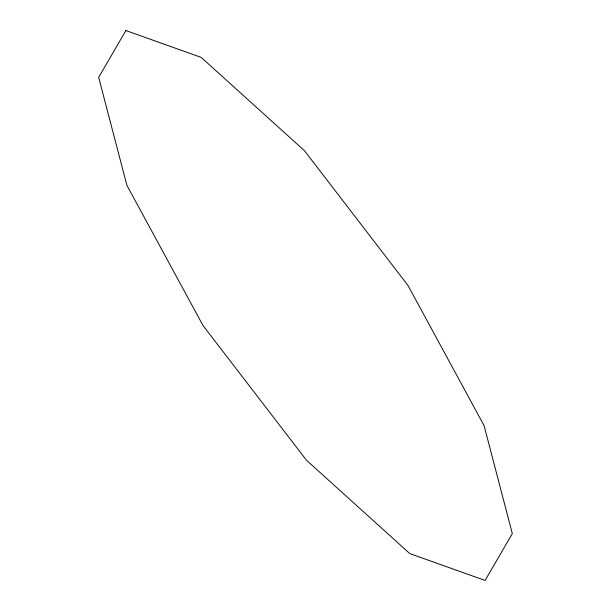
<?xml version="1.0" encoding="UTF-8"?>
<svg xmlns="http://www.w3.org/2000/svg" width="611" height="611" viewBox="0 0 611 611"><rect width="100%" height="100%" fill="white"/><g stroke="black" fill="none" stroke-linecap="round" stroke-linejoin="round"><path stroke-width="0.92" d="M125.881 30.55L98.676 77.376L126.897 185.324L202.974 325.472L306.516 460.274L409.79 553.597L485.119 580.45L512.323 533.624L484.103 425.676L408.026 285.528L304.484 150.726L201.21 57.403L125.881 30.55"/></g></svg>
